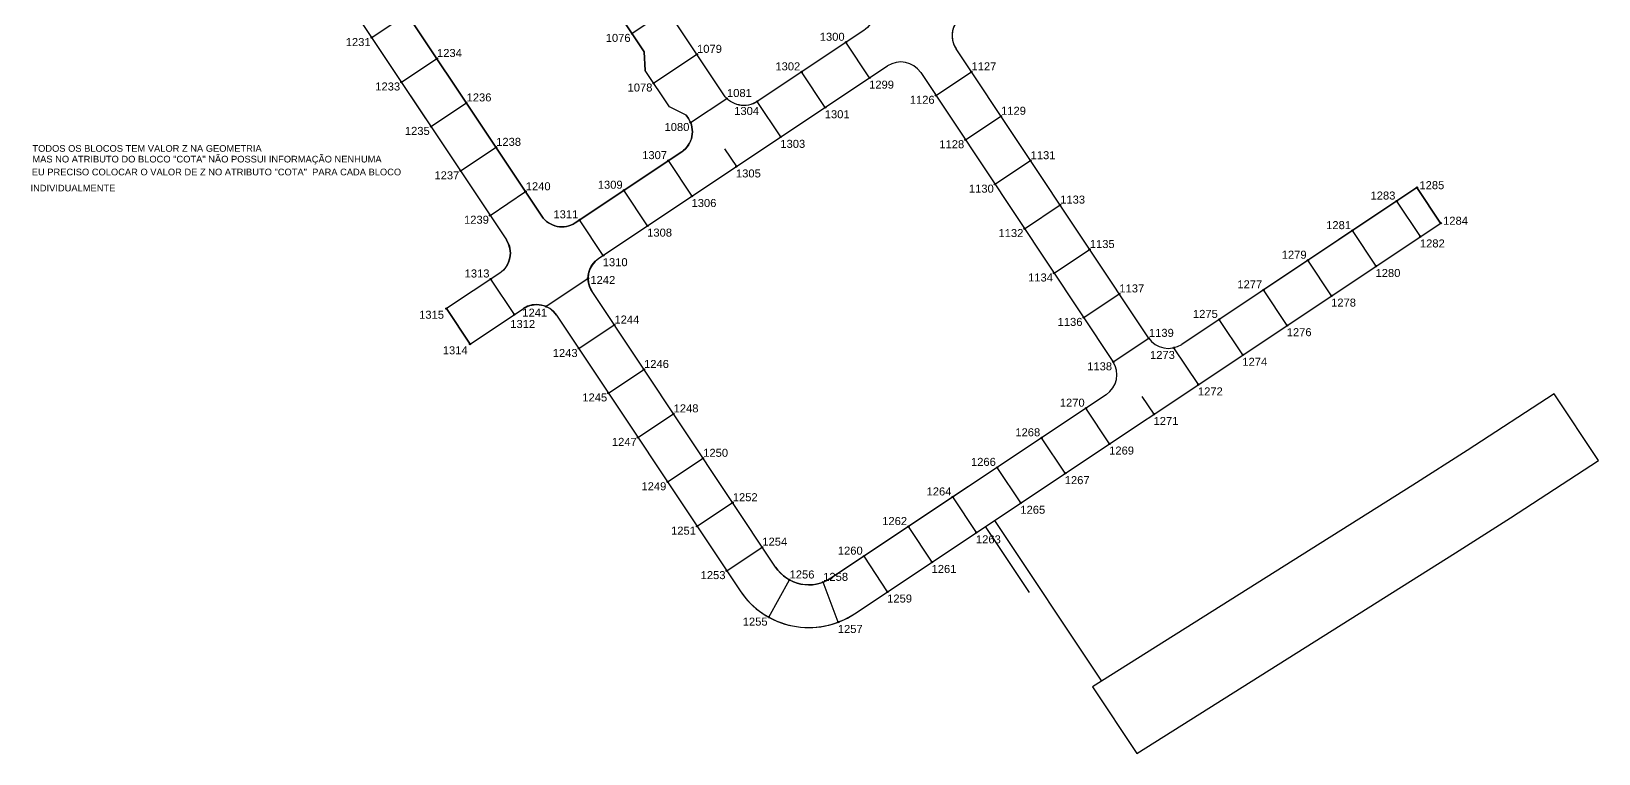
# Model space of a CAD drawing. Extents: x 154230 to 155565, y 251100 to 251882.
# Drawn here: x 154978 to 155565, y 251100 to 251370 of the extents above; entities that cross this region are included whole.
import ezdxf

# ---------------------------------------------------------------- set-up
doc = ezdxf.new("R2010")
doc.units = 0
doc.header["$LTSCALE"] = 2
doc.linetypes.add('CONTINUO', pattern=[0])
doc.layers.add('P_LOCAÇÃO MPD - 11.02.2020', color=180, linetype='CONTINUO')
doc.layers.add('Q', color=3, linetype='Continuous')
doc.styles.add('ARIAL', font='arial.ttf')
doc.styles.get("Standard").update_dxf_attribs({"font": 'arial.ttf'})

# ---------------------------------------------------------------- blocks, each defined once
blk = doc.blocks.new('SIMB_CIRCULO')
at = {"color": 0, "linetype": 'Continuous'}
blk.add_circle((0, 0), 0.5, dxfattribs=at)
at = {"color": 0}
blk.add_point((0, 0), dxfattribs=at)
for tag in ['desc:', 'pto:', 'cota:']:
    blk.add_attdef(tag, (0, 0), '', height=1)

msp = doc.modelspace()

# ---------------------------------------------------------------- linework, layer by layer
at = {"layer": 'P_LOCAÇÃO MPD - 11.02.2020'}
for points in [[(155105.47, 251368.13), (155118.78, 251377)], [(155202.96, 251369.69), (155216.27, 251378.56)], [(155292.12, 251353.08), (155283.25, 251366.4)], [(155116.56, 251351.48), (155129.87, 251360.35)], [(155211.13, 251351.1), (155227.36, 251361.91)], [(155275.47, 251341.99), (155266.6, 251355.31)], [(155316.94, 251346.49), (155330.26, 251355.36)], [(155127.65, 251334.84), (155140.96, 251343.71)], [(155224.99, 251336.3), (155238.59, 251345.36)], [(155258.83, 251330.91), (155249.96, 251344.22)], [(155328.03, 251329.84), (155341.35, 251338.71)], [(155138.73, 251318.19), (155152.05, 251327.06)], [(155237.75, 251326.48), (155242.18, 251319.82)], [(155225.54, 251308.73), (155216.67, 251322.05)], [(155339.12, 251313.2), (155352.43, 251322.07)], [(155149.82, 251301.55), (155163.14, 251310.42)], [(155208.89, 251297.64), (155200.02, 251310.96)], [(155498.62, 251293.59), (155489.75, 251306.9)], [(155506.21, 251298.65), (155497.34, 251311.97)], [(155350.21, 251296.55), (155363.52, 251305.43)], [(155192.25, 251286.55), (155183.38, 251299.87)], [(155481.97, 251282.5), (155473.1, 251295.82)], [(155361.29, 251279.91), (155374.61, 251288.78)], [(155465.33, 251271.41), (155456.46, 251284.73)], [(155158.96, 251264.38), (155150.09, 251277.69)], [(155170.74, 251267.42), (155186.58, 251277.97)], [(155372.38, 251263.26), (155385.7, 251272.14)], [(155448.68, 251260.32), (155439.81, 251273.64)], [(155142.31, 251253.29), (155133.44, 251266.6)], [(155183.09, 251251.61), (155196.4, 251260.48)], [(155432.04, 251249.24), (155423.17, 251262.55)], [(155383.47, 251246.62), (155396.79, 251255.49)], [(155415.39, 251238.15), (155406.21, 251251.93)], [(155194.18, 251234.97), (155207.49, 251243.84)], [(155398.75, 251227.06), (155394.31, 251233.72)], [(155205.26, 251218.32), (155218.58, 251227.19)], [(155382.1, 251215.97), (155373.23, 251229.29)], [(155365.46, 251204.88), (155356.59, 251218.2)], [(155216.35, 251201.68), (155229.67, 251210.55)], [(155348.81, 251193.79), (155339.94, 251207.11)], [(155332.17, 251182.71), (155323.3, 251196.02)], [(155227.44, 251185.03), (155240.76, 251193.9)], [(155315.52, 251171.62), (155306.65, 251184.93)], [(155238.53, 251168.39), (155251.84, 251177.26)], [(155298.88, 251160.53), (155290.01, 251173.84)], [(155254.32, 251150.95), (155262.06, 251164.96)], [(155280.37, 251149.12), (155274.67, 251164.07)]]:
    msp.add_lwpolyline(points, dxfattribs=at)
at = {"layer": 'Q'}
for p, q in [((155083.85, 251400.58, 752.07), (155155.92, 251292.39, 752.07)), ((155396.65, 251255.7), (155324.57, 251363.89)), ((155396.65, 251255.7, 752.07), (155324.58, 251363.89, 752.07)), ((155497.34, 251311.97), (155409.13, 251253.2)), ((155497.35, 251311.97, 752.07), (155409.13, 251253.2, 752.07)), ((155506.22, 251298.65), (155497.34, 251311.97)), ((155506.22, 251298.65, 752.07), (155497.35, 251311.97, 752.07)), ((155286.51, 251152.29, 752.07), (155506.22, 251298.65, 752.07)), ((155153.42, 251279.91, 752.07), (155133.45, 251266.61, 752.07)), ((155133.44, 251266.6), (155142.31, 251253.29)), ((155133.45, 251266.61, 752.07), (155142.32, 251253.29, 752.07)), ((155142.32, 251253.29, 752.07), (155162.29, 251266.6, 752.07)), ((155174.77, 251264.1, 752.07), (155243.52, 251160.9, 752.07)), ((155338.93, 251187.21), (155379.08, 251126.95)), ((155338.93, 251187.21, 752.07), (155379.08, 251126.95, 752.07))]:
    msp.add_line(p, q, dxfattribs=at)
at = {"layer": 'Q', "linetype": 'ByBlock'}
for p, q in [((155207.53, 251362.82, 752.07), (155207.98, 251355.84, 752.07)), ((155190.59, 251285.45, 752.07), (155298.78, 251357.52, 752.07)), ((155217.04, 251342.24, 752.07), (155207.98, 251355.84, 752.07)), ((155311.26, 251355.02), (155383.33, 251246.83)), ((155311.26, 251355.02, 752.07), (155383.33, 251246.83, 752.07)), ((155223.31, 251339.13, 752.07), (155217.04, 251342.24, 752.07)), ((155223.31, 251339.13, 752.07), (155224.17, 251337.86, 752.07)), ((155256.84, 251169.77, 752.07), (155188.09, 251272.97, 752.07)), ((155406.63, 251251.54), (155406.63, 251251.54)), ((155406.63, 251251.54, 752.07), (155406.63, 251251.54, 752.07)), ((155380.83, 251234.35, 752.07), (155277.64, 251165.6, 752.07))]:
    msp.add_line(p, q, dxfattribs=at)
for points in [[(155292.41, 251383.32, -0.414214), (155289.91, 251370.84), (155249.96, 251344.22, -0.414214), (155237.48, 251346.72), (155165.41, 251454.92, -0.414214), (155167.91, 251467.4), (155207.85, 251494.01, -0.414214), (155220.33, 251491.51)], [(155221.66, 251325.37, 0.414214), (155224.16, 251337.85), (155223.31, 251339.13), (155217.04, 251342.24), (155207.98, 251355.84), (155207.53, 251362.82), (155152.09, 251446.05, 0.414214), (155139.61, 251448.55), (155099.66, 251421.93, 0.414214), (155097.16, 251409.45), (155169.24, 251301.26, 0.414214), (155181.72, 251298.76)]]:
    msp.add_lwpolyline(points, format="xyb", close=True, dxfattribs=at)
at = {"layer": 'Q', "linetype": 'ByBlock', "elevation": 752.07}
msp.add_lwpolyline([(155292.41, 251383.32, -0.414214), (155289.91, 251370.84), (155249.96, 251344.23, -0.414214), (155237.48, 251346.73), (155165.41, 251454.92, -0.414214), (155167.91, 251467.4), (155207.85, 251494.01, -0.414214), (155220.33, 251491.51)], format="xyb", close=True, dxfattribs=at)
msp.add_lwpolyline([(155223.96, 251338.17), (155224.17, 251337.86, -0.414214), (155221.67, 251325.38), (155181.72, 251298.76, -0.414214), (155169.24, 251301.26), (155097.16, 251409.46, -0.414214), (155099.66, 251421.94), (155139.61, 251448.55, -0.414214), (155152.09, 251446.05), (155207.53, 251362.82)], format="xyb", dxfattribs=at)
at = {"layer": 'Q'}
for points in [[(155051.39, 251389.78), (155071.37, 251403.08, -0.414214), (155083.85, 251400.58), (155155.92, 251292.39, -0.414214), (155153.42, 251279.91), (155133.44, 251266.6)], [(155142.31, 251253.29), (155162.29, 251266.6, -0.414214), (155174.77, 251264.1), (155243.52, 251160.9, 0.414214), (155286.5, 251152.29), (155506.22, 251298.65)]]:
    msp.add_lwpolyline(points, format="xyb", dxfattribs=at)
at = {"layer": 'Q', "linetype": 'ByBlock'}
msp.add_lwpolyline([(155380.83, 251234.35), (155277.63, 251165.6, -0.414214), (155256.83, 251169.77), (155188.09, 251272.97, -0.414214), (155190.59, 251285.45), (155298.78, 251357.52)], format="xyb", dxfattribs=at)
msp.add_lwpolyline([(155548.81, 251234.71), (155516.14, 251213.46), (155495.72, 251200.46), (155375.69, 251124.82), (155392.33, 251099.84), (155511.77, 251175.12), (155532.37, 251188.23), (155565.45, 251209.74), (155548.81, 251234.71)], dxfattribs=at)
at = {"layer": 'Q', "linetype": 'ByBlock', "elevation": 752.07}
msp.add_lwpolyline([(155548.81, 251234.71), (155516.14, 251213.46), (155495.72, 251200.46), (155375.69, 251124.82), (155392.33, 251099.85), (155511.78, 251175.12), (155532.38, 251188.23), (155565.45, 251209.74), (155548.81, 251234.71)], dxfattribs=at)
at = {"layer": 'Q'}
msp.add_lwpolyline([(155352.1, 251160.23), (155335.6, 251184.99)], dxfattribs=at)
at = {"layer": 'Q', "elevation": 752.07}
msp.add_lwpolyline([(155352.1, 251160.24), (155335.61, 251185)], dxfattribs=at)
at = {"layer": 'Q'}
for centre, radius, start, end in [((155332.06, 251368.88), 9, 123.67043, 213.67043), ((155332.07, 251368.88, 752.07), 9, 123.67064, 213.67064), ((155148.43, 251287.4, 752.07), 9, 303.67064, 33.67064), ((155167.28, 251259.11, 752.07), 9, 33.67064, 123.67064), ((155404.14, 251260.69), 9, 213.67043, 303.67043), ((155404.14, 251260.69, 752.07), 9, 213.67064, 303.67064), ((155269.32, 251178.09, 752.07), 31, 213.67064, 303.67064)]:
    msp.add_arc(centre, radius, start, end, dxfattribs=at)
at = {"layer": 'Q', "linetype": 'ByBlock'}
for centre, radius, start, end in [((155303.77, 251350.03), 9, 33.67043, 123.67043), ((155303.77, 251350.03, 752.07), 9, 33.67064, 123.67064), ((155195.58, 251277.96, 752.07), 9, 123.67064, 213.67064), ((155375.84, 251241.84), 9, 303.67043, 33.67043), ((155375.84, 251241.84, 752.07), 9, 303.67064, 33.67064), ((155269.32, 251178.09, 752.07), 15, 213.67064, 303.67064)]:
    msp.add_arc(centre, radius, start, end, dxfattribs=at)

# ---------------------------------------------------------------- block references
at = {"layer": 'P_LOCAÇÃO MPD - 11.02.2020', "color": 3}
ref = msp.add_blockref('SIMB_CIRCULO', (155105.47, 251368.13, 748.3), dxfattribs=dict(at, xscale=0.5, yscale=0.5, zscale=0.5))
ref.add_attrib('PONTO', '1231', (155095.7, 251364.98, 1493.69), dxfattribs={"layer": '0', "color": 180, "height": 3, "style": 'ARIAL'})
ref = msp.add_blockref('SIMB_CIRCULO', (155202.96, 251369.69, 748.91), dxfattribs=dict(at, xscale=0.5, yscale=0.5, zscale=0.5))
ref.add_attrib('PONTO', '1076', (155193.18, 251366.54, 749.01), dxfattribs={"layer": '0', "color": 180, "height": 3, "style": 'ARIAL'})
ref = msp.add_blockref('SIMB_CIRCULO', (155227.36, 251361.91, 749.27), dxfattribs=dict(at, xscale=0.5, yscale=0.5, zscale=0.5))
ref.add_attrib('PONTO', '1079', (155227.41, 251362.44, 1494.66), dxfattribs={"layer": '0', "color": 180, "height": 3, "style": 'ARIAL'})
ref = msp.add_blockref('SIMB_CIRCULO', (155283.25, 251366.4, 751.37), dxfattribs=dict(at, xscale=0.5, yscale=0.5, zscale=0.5))
ref.add_attrib('PONTO', '1300', (155273.42, 251366.96, 1496.76), dxfattribs={"layer": '0', "color": 180, "height": 3, "style": 'ARIAL'})
ref = msp.add_blockref('SIMB_CIRCULO', (155129.87, 251360.35, 748.42), dxfattribs=dict(at, xscale=0.5, yscale=0.5, zscale=0.5))
ref.add_attrib('PONTO', '1234', (155129.92, 251360.88, 1493.81), dxfattribs={"layer": '0', "color": 180, "height": 3, "style": 'ARIAL'})
ref = msp.add_blockref('SIMB_CIRCULO', (155266.6, 251355.31, 750.87), dxfattribs=dict(at, xscale=0.5, yscale=0.5, zscale=0.5))
ref.add_attrib('PONTO', '1302', (155256.78, 251355.87, 1496.26), dxfattribs={"layer": '0', "color": 180, "height": 3, "style": 'ARIAL'})
ref = msp.add_blockref('SIMB_CIRCULO', (155292.12, 251353.08, 751.37), dxfattribs=dict(at, xscale=0.5, yscale=0.5, zscale=0.5))
ref.add_attrib('PONTO', '1299', (155291.93, 251349.02, 1496.76), dxfattribs={"layer": '0', "color": 180, "height": 3, "style": 'ARIAL'})
ref = msp.add_blockref('SIMB_CIRCULO', (155330.26, 251355.36, 752.39), dxfattribs=dict(at, xscale=0.5, yscale=0.5, zscale=0.5))
ref.add_attrib('PONTO', '1127', (155330.31, 251355.88, 1497.78), dxfattribs={"layer": '0', "color": 180, "height": 3, "style": 'ARIAL'})
ref = msp.add_blockref('SIMB_CIRCULO', (155116.56, 251351.48, 748.42), dxfattribs=dict(at, xscale=0.5, yscale=0.5, zscale=0.5))
ref.add_attrib('PONTO', '1233', (155106.78, 251348.33, 1493.81), dxfattribs={"layer": '0', "color": 180, "height": 3, "style": 'ARIAL'})
ref = msp.add_blockref('SIMB_CIRCULO', (155211.13, 251351.1, 749.27), dxfattribs=dict(at, xscale=0.5, yscale=0.5, zscale=0.5))
ref.add_attrib('PONTO', '1078', (155201.36, 251347.95, 749.37), dxfattribs={"layer": '0', "color": 180, "height": 3, "style": 'ARIAL'})
ref = msp.add_blockref('SIMB_CIRCULO', (155238.59, 251345.36, 749.77), dxfattribs=dict(at, xscale=0.5, yscale=0.5, zscale=0.5))
ref.add_attrib('PONTO', '1081', (155238.64, 251345.89, 1495.16), dxfattribs={"layer": '0', "color": 180, "height": 3, "style": 'ARIAL'})
ref = msp.add_blockref('SIMB_CIRCULO', (155140.96, 251343.71, 748.54), dxfattribs=dict(at, xscale=0.5, yscale=0.5, zscale=0.5))
ref.add_attrib('PONTO', '1236', (155141.01, 251344.23, 1493.93), dxfattribs={"layer": '0', "color": 180, "height": 3, "style": 'ARIAL'})
ref = msp.add_blockref('SIMB_CIRCULO', (155249.96, 251344.22, 750.37), dxfattribs=dict(at, xscale=0.5, yscale=0.5, zscale=0.5))
ref.add_attrib('PONTO', '1304', (155241.35, 251339.16, 1495.76), dxfattribs={"layer": '0', "color": 180, "height": 3, "style": 'ARIAL'})
ref = msp.add_blockref('SIMB_CIRCULO', (155275.47, 251341.99, 750.87), dxfattribs=dict(at, xscale=0.5, yscale=0.5, zscale=0.5))
ref.add_attrib('PONTO', '1301', (155275.29, 251337.93, 1496.26), dxfattribs={"layer": '0', "color": 180, "height": 3, "style": 'ARIAL'})
ref = msp.add_blockref('SIMB_CIRCULO', (155316.94, 251346.49, 752.39), dxfattribs=dict(at, xscale=0.5, yscale=0.5, zscale=0.5))
ref.add_attrib('PONTO', '1126', (155307.17, 251343.34, 1497.78), dxfattribs={"layer": '0', "color": 180, "height": 3, "style": 'ARIAL'})
ref = msp.add_blockref('SIMB_CIRCULO', (155341.35, 251338.71, 752.86), dxfattribs=dict(at, xscale=0.5, yscale=0.5, zscale=0.5))
ref.add_attrib('PONTO', '1129', (155341.39, 251339.24, 1498.25), dxfattribs={"layer": '0', "color": 180, "height": 3, "style": 'ARIAL'})
ref = msp.add_blockref('SIMB_CIRCULO', (155224.99, 251336.3, 749.77), dxfattribs=dict(at, xscale=0.5, yscale=0.5, zscale=0.5))
ref.add_attrib('PONTO', '1080', (155215.22, 251333.15, 749.87), dxfattribs={"layer": '0', "color": 180, "height": 3, "style": 'ARIAL'})
ref = msp.add_blockref('SIMB_CIRCULO', (155127.65, 251334.84, 748.54), dxfattribs=dict(at, xscale=0.5, yscale=0.5, zscale=0.5))
ref.add_attrib('PONTO', '1235', (155117.87, 251331.69, 1493.93), dxfattribs={"layer": '0', "color": 180, "height": 3, "style": 'ARIAL'})
ref = msp.add_blockref('SIMB_CIRCULO', (155152.05, 251327.06, 748.66), dxfattribs=dict(at, xscale=0.5, yscale=0.5, zscale=0.5))
ref.add_attrib('PONTO', '1238', (155152.1, 251327.59, 1494.05), dxfattribs={"layer": '0', "color": 180, "height": 3, "style": 'ARIAL'})
ref = msp.add_blockref('SIMB_CIRCULO', (155258.83, 251330.91, 750.37), dxfattribs=dict(at, xscale=0.5, yscale=0.5, zscale=0.5))
ref.add_attrib('PONTO', '1303', (155258.64, 251326.84, 1495.76), dxfattribs={"layer": '0', "color": 180, "height": 3, "style": 'ARIAL'})
ref = msp.add_blockref('SIMB_CIRCULO', (155328.03, 251329.84, 752.86), dxfattribs=dict(at, xscale=0.5, yscale=0.5, zscale=0.5))
ref.add_attrib('PONTO', '1128', (155318.26, 251326.7, 1498.25), dxfattribs={"layer": '0', "color": 180, "height": 3, "style": 'ARIAL'})
ref = msp.add_blockref('SIMB_CIRCULO', (155216.67, 251322.05, 749.87), dxfattribs=dict(at, xscale=0.5, yscale=0.5, zscale=0.5))
ref.add_attrib('PONTO', '1307', (155206.84, 251322.61, 1495.26), dxfattribs={"layer": '0', "color": 180, "height": 3, "style": 'ARIAL'})
ref = msp.add_blockref('SIMB_CIRCULO', (155352.43, 251322.07, 753.03), dxfattribs=dict(at, xscale=0.5, yscale=0.5, zscale=0.5))
ref.add_attrib('PONTO', '1131', (155352.48, 251322.59, 1498.42), dxfattribs={"layer": '0', "color": 180, "height": 3, "style": 'ARIAL'})
ref = msp.add_blockref('SIMB_CIRCULO', (155138.73, 251318.19, 748.66), dxfattribs=dict(at, xscale=0.5, yscale=0.5, zscale=0.5))
ref.add_attrib('PONTO', '1237', (155128.96, 251315.04, 1494.05), dxfattribs={"layer": '0', "color": 180, "height": 3, "style": 'ARIAL'})
ref = msp.add_blockref('SIMB_CIRCULO', (155242.18, 251319.82, 750.15), dxfattribs=dict(at, xscale=0.5, yscale=0.5, zscale=0.5))
ref.add_attrib('PONTO', '1305', (155242, 251315.75, 1495.54), dxfattribs={"layer": '0', "color": 180, "height": 3, "style": 'ARIAL'})
ref = msp.add_blockref('SIMB_CIRCULO', (155163.14, 251310.42, 748.78), dxfattribs=dict(at, xscale=0.5, yscale=0.5, zscale=0.5))
ref.add_attrib('PONTO', '1240', (155163.19, 251310.94, 1494.17), dxfattribs={"layer": '0', "color": 180, "height": 3, "style": 'ARIAL'})
ref = msp.add_blockref('SIMB_CIRCULO', (155200.02, 251310.96, 749.49), dxfattribs=dict(at, xscale=0.5, yscale=0.5, zscale=0.5))
ref.add_attrib('PONTO', '1309', (155190.2, 251311.52, 1494.88), dxfattribs={"layer": '0', "color": 180, "height": 3, "style": 'ARIAL'})
ref = msp.add_blockref('SIMB_CIRCULO', (155339.12, 251313.2, 753.03), dxfattribs=dict(at, xscale=0.5, yscale=0.5, zscale=0.5))
ref.add_attrib('PONTO', '1130', (155329.34, 251310.05, 1498.42), dxfattribs={"layer": '0', "color": 180, "height": 3, "style": 'ARIAL'})
ref = msp.add_blockref('SIMB_CIRCULO', (155497.34, 251311.97, 752.39), dxfattribs=dict(at, xscale=0.5, yscale=0.5, zscale=0.5))
ref.add_attrib('PONTO', '1285', (155498.25, 251311.35, 1497.78), dxfattribs={"layer": '0', "color": 180, "height": 3, "style": 'ARIAL'})
ref = msp.add_blockref('SIMB_CIRCULO', (155225.54, 251308.73, 749.87), dxfattribs=dict(at, xscale=0.5, yscale=0.5, zscale=0.5))
ref.add_attrib('PONTO', '1306', (155225.35, 251304.67, 1495.26), dxfattribs={"layer": '0', "color": 180, "height": 3, "style": 'ARIAL'})
ref = msp.add_blockref('SIMB_CIRCULO', (155363.52, 251305.43, 752.78), dxfattribs=dict(at, xscale=0.5, yscale=0.5, zscale=0.5))
ref.add_attrib('PONTO', '1133', (155363.57, 251305.95, 1498.17), dxfattribs={"layer": '0', "color": 180, "height": 3, "style": 'ARIAL'})
ref = msp.add_blockref('SIMB_CIRCULO', (155489.75, 251306.9, 752.34), dxfattribs=dict(at, xscale=0.5, yscale=0.5, zscale=0.5))
ref.add_attrib('PONTO', '1283', (155479.92, 251307.47, 1497.73), dxfattribs={"layer": '0', "color": 180, "height": 3, "style": 'ARIAL'})
ref = msp.add_blockref('SIMB_CIRCULO', (155149.82, 251301.55, 748.78), dxfattribs=dict(at, xscale=0.5, yscale=0.5, zscale=0.5))
ref.add_attrib('PONTO', '1239', (155140.05, 251298.4, 1494.17), dxfattribs={"layer": '0', "color": 180, "height": 3, "style": 'ARIAL'})
ref = msp.add_blockref('SIMB_CIRCULO', (155183.38, 251299.87, 749.12), dxfattribs=dict(at, xscale=0.5, yscale=0.5, zscale=0.5))
ref.add_attrib('PONTO', '1311', (155173.56, 251300.43, 1494.51), dxfattribs={"layer": '0', "color": 180, "height": 3, "style": 'ARIAL'})
ref = msp.add_blockref('SIMB_CIRCULO', (155506.22, 251298.65, 752.39), dxfattribs=dict(at, xscale=0.5, yscale=0.5, zscale=0.5))
ref.add_attrib('PONTO', '1284', (155507.12, 251298.03, 1497.78), dxfattribs={"layer": '0', "color": 180, "height": 3, "style": 'ARIAL'})
ref = msp.add_blockref('SIMB_CIRCULO', (155208.89, 251297.64, 749.49), dxfattribs=dict(at, xscale=0.5, yscale=0.5, zscale=0.5))
ref.add_attrib('PONTO', '1308', (155208.71, 251293.58, 1494.88), dxfattribs={"layer": '0', "color": 180, "height": 3, "style": 'ARIAL'})
ref = msp.add_blockref('SIMB_CIRCULO', (155350.21, 251296.55, 752.78), dxfattribs=dict(at, xscale=0.5, yscale=0.5, zscale=0.5))
ref.add_attrib('PONTO', '1132', (155340.43, 251293.41, 1498.17), dxfattribs={"layer": '0', "color": 180, "height": 3, "style": 'ARIAL'})
ref = msp.add_blockref('SIMB_CIRCULO', (155473.1, 251295.82, 752.24), dxfattribs=dict(at, xscale=0.5, yscale=0.5, zscale=0.5))
ref.add_attrib('PONTO', '1281', (155463.28, 251296.38, 1497.63), dxfattribs={"layer": '0', "color": 180, "height": 3, "style": 'ARIAL'})
ref = msp.add_blockref('SIMB_CIRCULO', (155374.61, 251288.78, 752.48), dxfattribs=dict(at, xscale=0.5, yscale=0.5, zscale=0.5))
ref.add_attrib('PONTO', '1135', (155374.66, 251289.3, 1497.87), dxfattribs={"layer": '0', "color": 180, "height": 3, "style": 'ARIAL'})
ref = msp.add_blockref('SIMB_CIRCULO', (155498.62, 251293.59, 752.34), dxfattribs=dict(at, xscale=0.5, yscale=0.5, zscale=0.5))
ref.add_attrib('PONTO', '1282', (155498.43, 251289.52, 1497.73), dxfattribs={"layer": '0', "color": 180, "height": 3, "style": 'ARIAL'})
ref = msp.add_blockref('SIMB_CIRCULO', (155192.25, 251286.55, 749.12), dxfattribs=dict(at, xscale=0.5, yscale=0.5, zscale=0.5))
ref.add_attrib('PONTO', '1310', (155192.06, 251282.49, 1494.51), dxfattribs={"layer": '0', "color": 180, "height": 3, "style": 'ARIAL'})
ref = msp.add_blockref('SIMB_CIRCULO', (155456.46, 251284.73, 752.14), dxfattribs=dict(at, xscale=0.5, yscale=0.5, zscale=0.5))
ref.add_attrib('PONTO', '1279', (155446.63, 251285.29, 1497.53), dxfattribs={"layer": '0', "color": 180, "height": 3, "style": 'ARIAL'})
ref = msp.add_blockref('SIMB_CIRCULO', (155150.09, 251277.69, 749.08), dxfattribs=dict(at, xscale=0.5, yscale=0.5, zscale=0.5))
ref.add_attrib('PONTO', '1313', (155140.27, 251278.26, 749.18), dxfattribs={"layer": '0', "color": 180, "height": 3, "style": 'ARIAL'})
ref = msp.add_blockref('SIMB_CIRCULO', (155186.58, 251277.97, 748.96), dxfattribs=dict(at, xscale=0.5, yscale=0.5, zscale=0.5))
ref.add_attrib('PONTO', '1242', (155187.42, 251275.81, 1494.35), dxfattribs={"layer": '0', "color": 180, "height": 3, "style": 'ARIAL'})
ref = msp.add_blockref('SIMB_CIRCULO', (155361.29, 251279.91, 752.48), dxfattribs=dict(at, xscale=0.5, yscale=0.5, zscale=0.5))
ref.add_attrib('PONTO', '1134', (155351.52, 251276.76, 1497.87), dxfattribs={"layer": '0', "color": 180, "height": 3, "style": 'ARIAL'})
ref = msp.add_blockref('SIMB_CIRCULO', (155439.81, 251273.64, 752.04), dxfattribs=dict(at, xscale=0.5, yscale=0.5, zscale=0.5))
ref.add_attrib('PONTO', '1277', (155429.99, 251274.2, 1497.43), dxfattribs={"layer": '0', "color": 180, "height": 3, "style": 'ARIAL'})
ref = msp.add_blockref('SIMB_CIRCULO', (155481.97, 251282.5, 752.24), dxfattribs=dict(at, xscale=0.5, yscale=0.5, zscale=0.5))
ref.add_attrib('PONTO', '1280', (155481.79, 251278.44, 1497.63), dxfattribs={"layer": '0', "color": 180, "height": 3, "style": 'ARIAL'})
ref = msp.add_blockref('SIMB_CIRCULO', (155385.7, 251272.14, 752.18), dxfattribs=dict(at, xscale=0.5, yscale=0.5, zscale=0.5))
ref.add_attrib('PONTO', '1137', (155385.75, 251272.66, 1497.57), dxfattribs={"layer": '0', "color": 180, "height": 3, "style": 'ARIAL'})
ref = msp.add_blockref('SIMB_CIRCULO', (155465.33, 251271.41, 752.14), dxfattribs=dict(at, xscale=0.5, yscale=0.5, zscale=0.5))
ref.add_attrib('PONTO', '1278', (155465.14, 251267.35, 1497.53), dxfattribs={"layer": '0', "color": 180, "height": 3, "style": 'ARIAL'})
ref = msp.add_blockref('SIMB_CIRCULO', (155133.44, 251266.6, 749.34), dxfattribs=dict(at, xscale=0.5, yscale=0.5, zscale=0.5))
ref.add_attrib('PONTO', '1315', (155123.22, 251262.8, 1494.73), dxfattribs={"layer": '0', "color": 180, "height": 3, "style": 'ARIAL'})
ref = msp.add_blockref('SIMB_CIRCULO', (155170.74, 251267.42, 748.96), dxfattribs=dict(at, xscale=0.5, yscale=0.5, zscale=0.5))
ref.add_attrib('PONTO', '1241', (155161.9, 251263.57, 1494.35), dxfattribs={"layer": '0', "color": 180, "height": 3, "style": 'ARIAL'})
ref = msp.add_blockref('SIMB_CIRCULO', (155423.17, 251262.55, 751.94), dxfattribs=dict(at, xscale=0.5, yscale=0.5, zscale=0.5))
ref.add_attrib('PONTO', '1275', (155413.34, 251263.11, 1497.33), dxfattribs={"layer": '0', "color": 180, "height": 3, "style": 'ARIAL'})
ref = msp.add_blockref('SIMB_CIRCULO', (155158.96, 251264.38, 749.08), dxfattribs=dict(at, xscale=0.5, yscale=0.5, zscale=0.5))
ref.add_attrib('PONTO', '1312', (155157.39, 251259.33, 1494.47), dxfattribs={"layer": '0', "color": 180, "height": 3, "style": 'ARIAL'})
ref = msp.add_blockref('SIMB_CIRCULO', (155196.4, 251260.48, 749.11), dxfattribs=dict(at, xscale=0.5, yscale=0.5, zscale=0.5))
ref.add_attrib('PONTO', '1244', (155196.45, 251261.01, 1494.5), dxfattribs={"layer": '0', "color": 180, "height": 3, "style": 'ARIAL'})
ref = msp.add_blockref('SIMB_CIRCULO', (155372.38, 251263.26, 752.18), dxfattribs=dict(at, xscale=0.5, yscale=0.5, zscale=0.5))
ref.add_attrib('PONTO', '1136', (155362.61, 251260.12, 1497.57), dxfattribs={"layer": '0', "color": 180, "height": 3, "style": 'ARIAL'})
ref = msp.add_blockref('SIMB_CIRCULO', (155448.68, 251260.32, 752.04), dxfattribs=dict(at, xscale=0.5, yscale=0.5, zscale=0.5))
ref.add_attrib('PONTO', '1276', (155448.5, 251256.26, 1497.43), dxfattribs={"layer": '0', "color": 180, "height": 3, "style": 'ARIAL'})
ref = msp.add_blockref('SIMB_CIRCULO', (155142.31, 251253.29, 749.34), dxfattribs=dict(at, xscale=0.5, yscale=0.5, zscale=0.5))
ref.add_attrib('PONTO', '1314', (155132.09, 251249.48, 1494.73), dxfattribs={"layer": '0', "color": 180, "height": 3, "style": 'ARIAL'})
ref = msp.add_blockref('SIMB_CIRCULO', (155396.79, 251255.49, 751.88), dxfattribs=dict(at, xscale=0.5, yscale=0.5, zscale=0.5))
ref.add_attrib('PONTO', '1139', (155396.84, 251256.02, 1497.27), dxfattribs={"layer": '0', "color": 180, "height": 3, "style": 'ARIAL'})
ref = msp.add_blockref('SIMB_CIRCULO', (155183.09, 251251.61, 749.11), dxfattribs=dict(at, xscale=0.5, yscale=0.5, zscale=0.5))
ref.add_attrib('PONTO', '1243', (155173.31, 251248.46, 1494.5), dxfattribs={"layer": '0', "color": 180, "height": 3, "style": 'ARIAL'})
ref = msp.add_blockref('SIMB_CIRCULO', (155406.21, 251251.93, 751.84), dxfattribs=dict(at, xscale=0.5, yscale=0.5, zscale=0.5))
ref.add_attrib('PONTO', '1273', (155397.24, 251247.73, 1497.23), dxfattribs={"layer": '0', "color": 180, "height": 3, "style": 'ARIAL'})
ref = msp.add_blockref('SIMB_CIRCULO', (155432.04, 251249.24, 751.94), dxfattribs=dict(at, xscale=0.5, yscale=0.5, zscale=0.5))
ref.add_attrib('PONTO', '1274', (155431.85, 251245.17, 1497.33), dxfattribs={"layer": '0', "color": 180, "height": 3, "style": 'ARIAL'})
ref = msp.add_blockref('SIMB_CIRCULO', (155207.49, 251243.84, 749.27), dxfattribs=dict(at, xscale=0.5, yscale=0.5, zscale=0.5))
ref.add_attrib('PONTO', '1246', (155207.54, 251244.36, 1494.66), dxfattribs={"layer": '0', "color": 180, "height": 3, "style": 'ARIAL'})
ref = msp.add_blockref('SIMB_CIRCULO', (155383.47, 251246.62, 751.88), dxfattribs=dict(at, xscale=0.5, yscale=0.5, zscale=0.5))
ref.add_attrib('PONTO', '1138', (155373.69, 251243.47, 1497.27), dxfattribs={"layer": '0', "color": 180, "height": 3, "style": 'ARIAL'})
ref = msp.add_blockref('SIMB_CIRCULO', (155415.39, 251238.15, 751.84), dxfattribs=dict(at, xscale=0.5, yscale=0.5, zscale=0.5))
ref.add_attrib('PONTO', '1272', (155415.21, 251234.08, 1497.23), dxfattribs={"layer": '0', "color": 180, "height": 3, "style": 'ARIAL'})
ref = msp.add_blockref('SIMB_CIRCULO', (155194.18, 251234.97, 749.27), dxfattribs=dict(at, xscale=0.5, yscale=0.5, zscale=0.5))
ref.add_attrib('PONTO', '1245', (155184.4, 251231.82, 1494.66), dxfattribs={"layer": '0', "color": 180, "height": 3, "style": 'ARIAL'})
ref = msp.add_blockref('SIMB_CIRCULO', (155218.58, 251227.19, 749.42), dxfattribs=dict(at, xscale=0.5, yscale=0.5, zscale=0.5))
ref.add_attrib('PONTO', '1248', (155218.63, 251227.72, 1494.81), dxfattribs={"layer": '0', "color": 180, "height": 3, "style": 'ARIAL'})
ref = msp.add_blockref('SIMB_CIRCULO', (155373.23, 251229.29, 751.49), dxfattribs=dict(at, xscale=0.5, yscale=0.5, zscale=0.5))
ref.add_attrib('PONTO', '1270', (155363.41, 251229.85, 1496.88), dxfattribs={"layer": '0', "color": 180, "height": 3, "style": 'ARIAL'})
ref = msp.add_blockref('SIMB_CIRCULO', (155398.75, 251227.06, 751.79), dxfattribs=dict(at, xscale=0.5, yscale=0.5, zscale=0.5))
ref.add_attrib('PONTO', '1271', (155398.56, 251222.99, 1497.18), dxfattribs={"layer": '0', "color": 180, "height": 3, "style": 'ARIAL'})
ref = msp.add_blockref('SIMB_CIRCULO', (155205.26, 251218.32, 749.42), dxfattribs=dict(at, xscale=0.5, yscale=0.5, zscale=0.5))
ref.add_attrib('PONTO', '1247', (155195.49, 251215.17, 1494.81), dxfattribs={"layer": '0', "color": 180, "height": 3, "style": 'ARIAL'})
ref = msp.add_blockref('SIMB_CIRCULO', (155356.59, 251218.2, 751.18), dxfattribs=dict(at, xscale=0.5, yscale=0.5, zscale=0.5))
ref.add_attrib('PONTO', '1268', (155346.76, 251218.76, 1496.57), dxfattribs={"layer": '0', "color": 180, "height": 3, "style": 'ARIAL'})
ref = msp.add_blockref('SIMB_CIRCULO', (155229.67, 251210.55, 749.58), dxfattribs=dict(at, xscale=0.5, yscale=0.5, zscale=0.5))
ref.add_attrib('PONTO', '1250', (155229.72, 251211.07, 1494.97), dxfattribs={"layer": '0', "color": 180, "height": 3, "style": 'ARIAL'})
ref = msp.add_blockref('SIMB_CIRCULO', (155382.1, 251215.97, 751.49), dxfattribs=dict(at, xscale=0.5, yscale=0.5, zscale=0.5))
ref.add_attrib('PONTO', '1269', (155381.92, 251211.91, 1496.88), dxfattribs={"layer": '0', "color": 180, "height": 3, "style": 'ARIAL'})
ref = msp.add_blockref('SIMB_CIRCULO', (155339.94, 251207.11, 750.88), dxfattribs=dict(at, xscale=0.5, yscale=0.5, zscale=0.5))
ref.add_attrib('PONTO', '1266', (155330.12, 251207.67, 1496.27), dxfattribs={"layer": '0', "color": 180, "height": 3, "style": 'ARIAL'})
ref = msp.add_blockref('SIMB_CIRCULO', (155216.35, 251201.68, 749.58), dxfattribs=dict(at, xscale=0.5, yscale=0.5, zscale=0.5))
ref.add_attrib('PONTO', '1249', (155206.58, 251198.53, 1494.97), dxfattribs={"layer": '0', "color": 180, "height": 3, "style": 'ARIAL'})
ref = msp.add_blockref('SIMB_CIRCULO', (155365.46, 251204.88, 751.18), dxfattribs=dict(at, xscale=0.5, yscale=0.5, zscale=0.5))
ref.add_attrib('PONTO', '1267', (155365.27, 251200.82, 1496.57), dxfattribs={"layer": '0', "color": 180, "height": 3, "style": 'ARIAL'})
ref = msp.add_blockref('SIMB_CIRCULO', (155240.76, 251193.9, 749.73), dxfattribs=dict(at, xscale=0.5, yscale=0.5, zscale=0.5))
ref.add_attrib('PONTO', '1252', (155240.81, 251194.43, 1495.12), dxfattribs={"layer": '0', "color": 180, "height": 3, "style": 'ARIAL'})
ref = msp.add_blockref('SIMB_CIRCULO', (155323.3, 251196.02, 750.58), dxfattribs=dict(at, xscale=0.5, yscale=0.5, zscale=0.5))
ref.add_attrib('PONTO', '1264', (155313.47, 251196.59, 1495.97), dxfattribs={"layer": '0', "color": 180, "height": 3, "style": 'ARIAL'})
ref = msp.add_blockref('SIMB_CIRCULO', (155348.81, 251193.79, 750.88), dxfattribs=dict(at, xscale=0.5, yscale=0.5, zscale=0.5))
ref.add_attrib('PONTO', '1265', (155348.63, 251189.73, 1496.27), dxfattribs={"layer": '0', "color": 180, "height": 3, "style": 'ARIAL'})
ref = msp.add_blockref('SIMB_CIRCULO', (155227.44, 251185.03, 749.73), dxfattribs=dict(at, xscale=0.5, yscale=0.5, zscale=0.5))
ref.add_attrib('PONTO', '1251', (155217.67, 251181.89, 1495.12), dxfattribs={"layer": '0', "color": 180, "height": 3, "style": 'ARIAL'})
ref = msp.add_blockref('SIMB_CIRCULO', (155306.65, 251184.93, 750.29), dxfattribs=dict(at, xscale=0.5, yscale=0.5, zscale=0.5))
ref.add_attrib('PONTO', '1262', (155296.83, 251185.5, 1495.68), dxfattribs={"layer": '0', "color": 180, "height": 3, "style": 'ARIAL'})
ref = msp.add_blockref('SIMB_CIRCULO', (155332.17, 251182.71, 750.58), dxfattribs=dict(at, xscale=0.5, yscale=0.5, zscale=0.5))
ref.add_attrib('PONTO', '1263', (155331.98, 251178.64, 1495.97), dxfattribs={"layer": '0', "color": 180, "height": 3, "style": 'ARIAL'})
ref = msp.add_blockref('SIMB_CIRCULO', (155251.84, 251177.26, 749.86), dxfattribs=dict(at, xscale=0.5, yscale=0.5, zscale=0.5))
ref.add_attrib('PONTO', '1254', (155251.89, 251177.78, 1495.25), dxfattribs={"layer": '0', "color": 180, "height": 3, "style": 'ARIAL'})
ref = msp.add_blockref('SIMB_CIRCULO', (155290.01, 251173.84, 750.16), dxfattribs=dict(at, xscale=0.5, yscale=0.5, zscale=0.5))
ref.add_attrib('PONTO', '1260', (155280.19, 251174.41, 1495.55), dxfattribs={"layer": '0', "color": 180, "height": 3, "style": 'ARIAL'})
ref = msp.add_blockref('SIMB_CIRCULO', (155315.52, 251171.62, 750.29), dxfattribs=dict(at, xscale=0.5, yscale=0.5, zscale=0.5))
ref.add_attrib('PONTO', '1261', (155315.34, 251167.55, 1495.68), dxfattribs={"layer": '0', "color": 180, "height": 3, "style": 'ARIAL'})
ref = msp.add_blockref('SIMB_CIRCULO', (155238.53, 251168.39, 749.86), dxfattribs=dict(at, xscale=0.5, yscale=0.5, zscale=0.5))
ref.add_attrib('PONTO', '1253', (155228.76, 251165.24, 1495.25), dxfattribs={"layer": '0', "color": 180, "height": 3, "style": 'ARIAL'})
ref = msp.add_blockref('SIMB_CIRCULO', (155262.06, 251164.96, 749.96), dxfattribs=dict(at, xscale=0.5, yscale=0.5, zscale=0.5))
ref.add_attrib('PONTO', '1256', (155262.11, 251165.48, 1495.35), dxfattribs={"layer": '0', "color": 180, "height": 3, "style": 'ARIAL'})
ref = msp.add_blockref('SIMB_CIRCULO', (155274.67, 251164.07, 750.06), dxfattribs=dict(at, xscale=0.5, yscale=0.5, zscale=0.5))
ref.add_attrib('PONTO', '1258', (155274.72, 251164.59, 1495.45), dxfattribs={"layer": '0', "color": 180, "height": 3, "style": 'ARIAL'})
ref = msp.add_blockref('SIMB_CIRCULO', (155298.88, 251160.53, 750.16), dxfattribs=dict(at, xscale=0.5, yscale=0.5, zscale=0.5))
ref.add_attrib('PONTO', '1259', (155298.69, 251156.46, 1495.55), dxfattribs={"layer": '0', "color": 180, "height": 3, "style": 'ARIAL'})
ref = msp.add_blockref('SIMB_CIRCULO', (155254.32, 251150.95, 749.96), dxfattribs=dict(at, xscale=0.5, yscale=0.5, zscale=0.5))
ref.add_attrib('PONTO', '1255', (155244.55, 251147.81, 1495.35), dxfattribs={"layer": '0', "color": 180, "height": 3, "style": 'ARIAL'})
ref = msp.add_blockref('SIMB_CIRCULO', (155280.37, 251149.12, 750.06), dxfattribs=dict(at, xscale=0.5, yscale=0.5, zscale=0.5))
ref.add_attrib('PONTO', '1257', (155280.19, 251145.06, 1495.45), dxfattribs={"layer": '0', "color": 180, "height": 3, "style": 'ARIAL'})

# ---------------------------------------------------------------- texts
for s, p in [('TODOS OS BLOCOS TEM VALOR Z NA GEOMETRIA', (154978.23, 251325.37)), ('MAS NO ATRIBUTO DO BLOCO "COTA" NÃO POSSUI INFORMAÇÃO NENHUMA', (154978.23, 251321.36)), ('EU PRECISO COLOCAR O VALOR DE Z NO ATRIBUTO "COTA"  PARA CADA BLOCO ', (154977.99, 251316.53)), ('INDIVIDUALMENTE', (154977.51, 251310.51))]:
    msp.add_text(s, height=2.5).set_placement(p)

doc.saveas('drawing.dxf')
